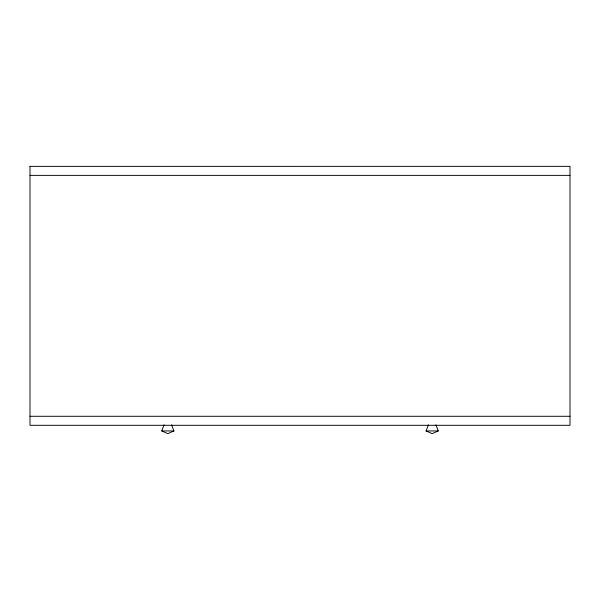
<?xml version="1.0" encoding="UTF-8"?>
<svg xmlns="http://www.w3.org/2000/svg" width="600" height="600" viewBox="0 0 600 600"><rect width="100%" height="100%" fill="white"/><g stroke="black" fill="none" stroke-linecap="round" stroke-linejoin="round"><path stroke-width="0.9" d="M171.547 424.822L173.917 430.942L167.828 433.65L161.73 430.942L164.1 424.822M435.9 424.822L438.27 430.942L432.173 433.65L426.082 430.942L428.452 424.822M30 166.365L570 166.35L570 425.303L30 425.303L30 166.35M30 175.373L570 175.373M30 416.28L570 416.28M161.73 430.942L173.917 430.942M426.082 430.942L438.27 430.942"/></g></svg>
